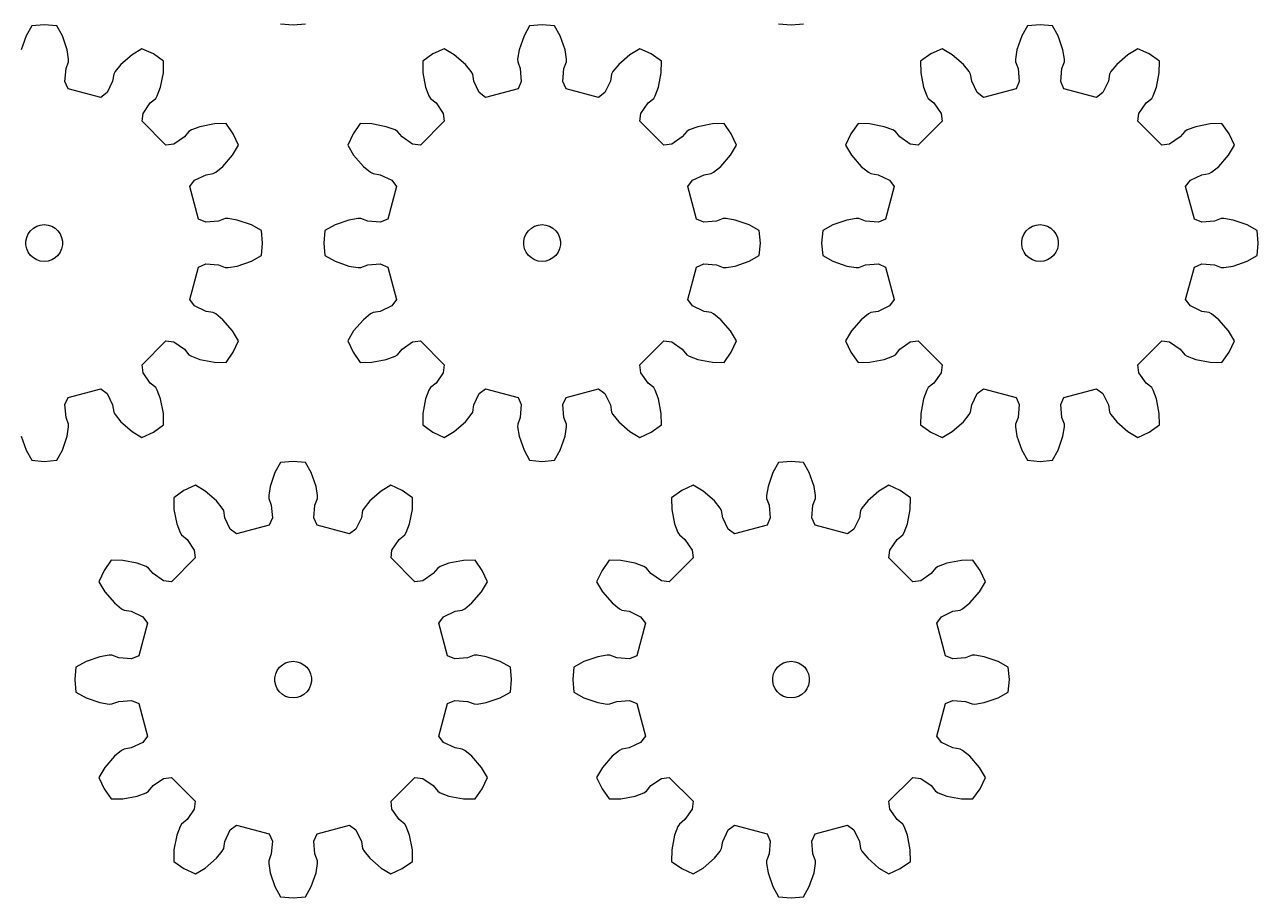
# Model space of a CAD drawing. Extents: x 0 to 198, y 0 to 214.
# Drawn here: x 97.5 to 198.3, y 107 to 178.3 of the extents above; entities that cross this region are included whole.
import ezdxf

# ---------------------------------------------------------------- set-up
doc = ezdxf.new("R2010")
doc.units = 0

msp = doc.modelspace()

# ---------------------------------------------------------------- linework, layer by layer
for p, q in [((118.43, 178.34), (119.45, 178.25)), ((119.45, 178.25), (120.47, 178.34)), ((159.08, 178.34), (160.1, 178.25)), ((160.1, 178.25), (161.12, 178.34)), ((97.65, 177.34), (97.25, 176.2)), ((98.11, 178.16), (97.65, 177.34)), ((99.13, 178.25), (98.11, 178.16)), ((100.15, 178.16), (99.13, 178.25)), ((100.61, 177.34), (100.15, 178.16)), ((101, 176.2), (100.61, 177.34)), ((138.3, 177.34), (137.9, 176.2)), ((138.76, 178.16), (138.3, 177.34)), ((139.78, 178.25), (138.76, 178.16)), ((140.8, 178.16), (139.78, 178.25)), ((141.26, 177.34), (140.8, 178.16)), ((141.65, 176.2), (141.26, 177.34)), ((178.95, 177.34), (178.55, 176.2)), ((179.41, 178.16), (178.95, 177.34)), ((180.43, 178.25), (179.41, 178.16)), ((181.45, 178.16), (180.43, 178.25)), ((181.91, 177.34), (181.45, 178.16)), ((182.3, 176.2), (181.91, 177.34)), ((107.11, 176.3), (106.3, 175.81)), ((108.04, 175.87), (107.11, 176.3)), ((131.79, 176.3), (130.86, 175.87)), ((132.6, 175.81), (131.79, 176.3)), ((147.76, 176.3), (146.95, 175.81)), ((148.69, 175.87), (147.76, 176.3)), ((172.44, 176.3), (171.52, 175.87)), ((173.25, 175.81), (172.44, 176.3)), ((188.41, 176.3), (187.6, 175.81)), ((189.34, 175.87), (188.41, 176.3)), ((101.12, 175.45), (101, 176.2)), ((101.12, 175.22), (101.12, 175.45)), ((106.3, 175.81), (105.39, 175.02)), ((108.88, 175.28), (108.04, 175.87)), ((108.86, 174.33), (108.88, 175.28)), ((130.86, 175.87), (130.03, 175.28)), ((130.03, 175.28), (130.04, 174.33)), ((133.52, 175.02), (132.6, 175.81)), ((137.9, 176.2), (137.78, 175.45)), ((137.78, 175.45), (137.79, 175.22)), ((141.77, 175.45), (141.65, 176.2)), ((141.77, 175.22), (141.77, 175.45)), ((146.95, 175.81), (146.04, 175.02)), ((149.53, 175.28), (148.69, 175.87)), ((149.51, 174.33), (149.53, 175.28)), ((171.52, 175.87), (170.68, 175.28)), ((170.68, 175.28), (170.69, 174.33)), ((174.17, 175.02), (173.25, 175.81)), ((178.55, 176.2), (178.43, 175.45)), ((178.43, 175.45), (178.44, 175.22)), ((182.42, 175.45), (182.3, 176.2)), ((182.42, 175.22), (182.42, 175.45)), ((187.6, 175.81), (186.69, 175.02)), ((190.18, 175.28), (189.34, 175.87)), ((190.16, 174.33), (190.18, 175.28)), ((100.82, 173.63), (100.91, 174.67)), ((100.91, 174.67), (101.12, 175.22)), ((104.91, 174.43), (104.8, 174.23)), ((105.39, 175.02), (104.91, 174.43)), ((108.63, 173.15), (108.86, 174.33)), ((130.04, 174.33), (130.27, 173.15)), ((133.99, 174.43), (133.52, 175.02)), ((134.11, 174.23), (133.99, 174.43)), ((137.79, 175.22), (138, 174.67)), ((138, 174.67), (138.08, 173.63)), ((141.47, 173.63), (141.56, 174.67)), ((141.56, 174.67), (141.77, 175.22)), ((145.56, 174.43), (145.45, 174.23)), ((146.04, 175.02), (145.56, 174.43)), ((149.28, 173.15), (149.51, 174.33)), ((170.69, 174.33), (170.92, 173.15)), ((174.65, 174.43), (174.17, 175.02)), ((174.76, 174.23), (174.65, 174.43)), ((178.44, 175.22), (178.65, 174.67)), ((178.65, 174.67), (178.73, 173.63)), ((182.12, 173.63), (182.21, 174.67)), ((182.21, 174.67), (182.42, 175.22)), ((186.21, 174.43), (186.1, 174.23)), ((186.69, 175.02), (186.21, 174.43)), ((189.93, 173.15), (190.16, 174.33)), ((101.08, 173.03), (100.82, 173.63)), ((104.7, 173.65), (104.26, 172.71)), ((104.8, 174.23), (104.7, 173.65)), ((134.2, 173.65), (134.11, 174.23)), ((134.65, 172.71), (134.2, 173.65)), ((138.08, 173.63), (137.82, 173.03)), ((141.73, 173.03), (141.47, 173.63)), ((145.36, 173.65), (144.91, 172.71)), ((145.45, 174.23), (145.36, 173.65)), ((174.85, 173.65), (174.76, 174.23)), ((175.3, 172.71), (174.85, 173.65)), ((178.73, 173.63), (178.47, 173.03)), ((182.38, 173.03), (182.12, 173.63)), ((186.01, 173.65), (185.56, 172.71)), ((186.1, 174.23), (186.01, 173.65)), ((103.74, 172.32), (101.08, 173.03)), ((104.26, 172.71), (103.74, 172.32)), ((107.79, 171.87), (108.24, 172.24)), ((108.24, 172.24), (108.36, 172.44)), ((108.36, 172.44), (108.63, 173.15)), ((130.27, 173.15), (130.54, 172.44)), ((130.54, 172.44), (130.66, 172.24)), ((130.66, 172.24), (131.12, 171.87)), ((135.17, 172.32), (134.65, 172.71)), ((137.82, 173.03), (135.17, 172.32)), ((144.39, 172.32), (141.73, 173.03)), ((144.91, 172.71), (144.39, 172.32)), ((148.44, 171.87), (148.89, 172.24)), ((148.89, 172.24), (149.01, 172.44)), ((149.01, 172.44), (149.28, 173.15)), ((170.92, 173.15), (171.19, 172.44)), ((171.19, 172.44), (171.31, 172.24)), ((171.31, 172.24), (171.77, 171.87)), ((175.82, 172.32), (175.3, 172.71)), ((178.47, 173.03), (175.82, 172.32)), ((185.04, 172.32), (182.38, 173.03)), ((185.56, 172.71), (185.04, 172.32)), ((189.09, 171.87), (189.55, 172.24)), ((189.55, 172.24), (189.66, 172.44)), ((189.66, 172.44), (189.93, 173.15)), ((107.2, 171.01), (107.79, 171.87)), ((131.12, 171.87), (131.71, 171.01)), ((147.85, 171.01), (148.44, 171.87)), ((171.77, 171.87), (172.36, 171.01)), ((188.5, 171.01), (189.09, 171.87)), ((107.12, 170.37), (107.2, 171.01)), ((109.07, 168.42), (107.12, 170.37)), ((131.78, 170.37), (129.84, 168.42)), ((131.71, 171.01), (131.78, 170.37)), ((147.77, 170.37), (147.85, 171.01)), ((149.72, 168.42), (147.77, 170.37)), ((172.43, 170.37), (170.49, 168.42)), ((172.36, 171.01), (172.43, 170.37)), ((188.42, 170.37), (188.5, 171.01)), ((190.37, 168.42), (188.42, 170.37)), ((110.94, 169.55), (110.57, 169.09)), ((111.14, 169.66), (110.94, 169.55)), ((111.84, 169.93), (111.14, 169.66)), ((113.03, 170.16), (111.84, 169.93)), ((113.98, 170.18), (113.03, 170.16)), ((114.56, 169.34), (113.98, 170.18)), ((115, 168.41), (114.56, 169.34)), ((124.34, 169.34), (123.91, 168.41)), ((124.93, 170.18), (124.34, 169.34)), ((125.87, 170.16), (124.93, 170.18)), ((127.06, 169.93), (125.87, 170.16)), ((127.77, 169.66), (127.06, 169.93)), ((127.97, 169.55), (127.77, 169.66)), ((128.34, 169.09), (127.97, 169.55)), ((151.59, 169.55), (151.22, 169.09)), ((151.79, 169.66), (151.59, 169.55)), ((152.5, 169.93), (151.79, 169.66)), ((153.68, 170.16), (152.5, 169.93)), ((154.63, 170.18), (153.68, 170.16)), ((155.21, 169.34), (154.63, 170.18)), ((155.65, 168.41), (155.21, 169.34)), ((164.99, 169.34), (164.56, 168.41)), ((165.58, 170.18), (164.99, 169.34)), ((166.52, 170.16), (165.58, 170.18)), ((167.71, 169.93), (166.52, 170.16)), ((168.42, 169.66), (167.71, 169.93)), ((168.62, 169.55), (168.42, 169.66)), ((168.99, 169.09), (168.62, 169.55)), ((192.24, 169.55), (191.87, 169.09)), ((192.44, 169.66), (192.24, 169.55)), ((193.15, 169.93), (192.44, 169.66)), ((194.33, 170.16), (193.15, 169.93)), ((195.28, 170.18), (194.33, 170.16)), ((195.87, 169.34), (195.28, 170.18)), ((196.3, 168.41), (195.87, 169.34)), ((109.71, 168.5), (109.07, 168.42)), ((110.57, 169.09), (109.71, 168.5)), ((114.51, 167.6), (115, 168.41)), ((123.91, 168.41), (124.39, 167.6)), ((129.19, 168.5), (128.34, 169.09)), ((129.84, 168.42), (129.19, 168.5)), ((150.36, 168.5), (149.72, 168.42)), ((151.22, 169.09), (150.36, 168.5)), ((155.16, 167.6), (155.65, 168.41)), ((164.56, 168.41), (165.04, 167.6)), ((169.84, 168.5), (168.99, 169.09)), ((170.49, 168.42), (169.84, 168.5)), ((191.01, 168.5), (190.37, 168.42)), ((191.87, 169.09), (191.01, 168.5)), ((195.81, 167.6), (196.3, 168.41)), ((113.72, 166.69), (114.51, 167.6)), ((124.39, 167.6), (125.19, 166.69)), ((154.37, 166.69), (155.16, 167.6)), ((165.04, 167.6), (165.84, 166.69)), ((195.02, 166.69), (195.81, 167.6)), ((112.93, 166.1), (113.13, 166.21)), ((113.13, 166.21), (113.72, 166.69)), ((125.19, 166.69), (125.77, 166.21)), ((125.77, 166.21), (125.98, 166.1)), ((153.58, 166.1), (153.78, 166.21)), ((153.78, 166.21), (154.37, 166.69)), ((165.84, 166.69), (166.42, 166.21)), ((166.42, 166.21), (166.63, 166.1)), ((194.23, 166.1), (194.43, 166.21)), ((194.43, 166.21), (195.02, 166.69)), ((111.02, 165.04), (111.41, 165.56)), ((111.41, 165.56), (112.35, 166.01)), ((112.35, 166.01), (112.93, 166.1)), ((125.98, 166.1), (126.56, 166.01)), ((126.56, 166.01), (127.5, 165.56)), ((127.5, 165.56), (127.88, 165.04)), ((151.67, 165.04), (152.06, 165.56)), ((152.06, 165.56), (153, 166.01)), ((153, 166.01), (153.58, 166.1)), ((166.63, 166.1), (167.21, 166.01)), ((167.21, 166.01), (168.15, 165.56)), ((168.15, 165.56), (168.53, 165.04)), ((192.32, 165.04), (192.71, 165.56)), ((192.71, 165.56), (193.65, 166.01)), ((193.65, 166.01), (194.23, 166.1)), ((111.73, 162.38), (111.02, 165.04)), ((127.88, 165.04), (127.17, 162.38)), ((152.38, 162.38), (151.67, 165.04)), ((168.53, 165.04), (167.82, 162.38)), ((193.03, 162.38), (192.32, 165.04)), ((112.33, 162.12), (111.73, 162.38)), ((113.36, 162.21), (112.33, 162.12)), ((113.91, 162.42), (113.36, 162.21)), ((114.15, 162.42), (113.91, 162.42)), ((114.89, 162.3), (114.15, 162.42)), ((116.04, 161.91), (114.89, 162.3)), ((124.01, 162.3), (122.87, 161.91)), ((124.76, 162.42), (124.01, 162.3)), ((124.99, 162.42), (124.76, 162.42)), ((125.54, 162.21), (124.99, 162.42)), ((126.57, 162.12), (125.54, 162.21)), ((127.17, 162.38), (126.57, 162.12)), ((152.98, 162.12), (152.38, 162.38)), ((154.01, 162.21), (152.98, 162.12)), ((154.57, 162.42), (154.01, 162.21)), ((154.8, 162.42), (154.57, 162.42)), ((155.54, 162.3), (154.8, 162.42)), ((156.69, 161.91), (155.54, 162.3)), ((164.66, 162.3), (163.52, 161.91)), ((165.41, 162.42), (164.66, 162.3)), ((165.64, 162.42), (165.41, 162.42)), ((166.19, 162.21), (165.64, 162.42)), ((167.23, 162.12), (166.19, 162.21)), ((167.82, 162.38), (167.23, 162.12)), ((193.63, 162.12), (193.03, 162.38)), ((194.67, 162.21), (193.63, 162.12)), ((195.22, 162.42), (194.67, 162.21)), ((195.45, 162.42), (195.22, 162.42)), ((196.2, 162.3), (195.45, 162.42)), ((197.34, 161.91), (196.2, 162.3)), ((97.7, 160.89), (97.83, 161.18)), ((97.83, 161.18), (98.01, 161.43)), ((98.01, 161.43), (98.25, 161.64)), ((98.25, 161.64), (98.52, 161.8)), ((98.52, 161.8), (98.81, 161.9)), ((98.81, 161.9), (99.13, 161.93)), ((99.13, 161.93), (99.44, 161.9)), ((99.44, 161.9), (99.74, 161.8)), ((99.74, 161.8), (100.01, 161.64)), ((100.01, 161.64), (100.24, 161.43)), ((100.24, 161.43), (100.43, 161.18)), ((100.43, 161.18), (100.55, 160.89)), ((116.86, 161.45), (116.04, 161.91)), ((116.95, 160.43), (116.86, 161.45)), ((122.04, 161.45), (121.95, 160.43)), ((122.87, 161.91), (122.04, 161.45)), ((138.35, 160.89), (138.48, 161.18)), ((138.48, 161.18), (138.66, 161.43)), ((138.66, 161.43), (138.9, 161.64)), ((138.9, 161.64), (139.17, 161.8)), ((139.17, 161.8), (139.47, 161.9)), ((139.47, 161.9), (139.78, 161.93)), ((139.78, 161.93), (140.09, 161.9)), ((140.09, 161.9), (140.39, 161.8)), ((140.39, 161.8), (140.66, 161.64)), ((140.66, 161.64), (140.89, 161.43)), ((140.89, 161.43), (141.08, 161.18)), ((141.08, 161.18), (141.2, 160.89)), ((157.51, 161.45), (156.69, 161.91)), ((157.6, 160.43), (157.51, 161.45)), ((162.69, 161.45), (162.6, 160.43)), ((163.52, 161.91), (162.69, 161.45)), ((179, 160.89), (179.13, 161.18)), ((179.13, 161.18), (179.31, 161.43)), ((179.31, 161.43), (179.55, 161.64)), ((179.55, 161.64), (179.82, 161.8)), ((179.82, 161.8), (180.12, 161.9)), ((180.12, 161.9), (180.43, 161.93)), ((180.43, 161.93), (180.74, 161.9)), ((180.74, 161.9), (181.04, 161.8)), ((181.04, 161.8), (181.31, 161.64)), ((181.31, 161.64), (181.54, 161.43)), ((181.54, 161.43), (181.73, 161.18)), ((181.73, 161.18), (181.85, 160.89)), ((198.16, 161.45), (197.34, 161.91)), ((198.25, 160.43), (198.16, 161.45)), ((97.63, 160.58), (97.7, 160.89)), ((97.63, 160.27), (97.63, 160.58)), ((97.7, 159.96), (97.63, 160.27)), ((100.55, 160.89), (100.62, 160.58)), ((100.62, 160.27), (100.55, 159.96)), ((100.62, 160.58), (100.62, 160.27)), ((116.86, 159.41), (116.95, 160.43)), ((121.95, 160.43), (122.04, 159.41)), ((138.29, 160.58), (138.35, 160.89)), ((138.29, 160.27), (138.29, 160.58)), ((138.35, 159.96), (138.29, 160.27)), ((141.2, 160.89), (141.27, 160.58)), ((141.27, 160.27), (141.2, 159.96)), ((141.27, 160.58), (141.27, 160.27)), ((157.51, 159.41), (157.6, 160.43)), ((162.6, 160.43), (162.69, 159.41)), ((178.94, 160.58), (179, 160.89)), ((178.94, 160.27), (178.94, 160.58)), ((179, 159.96), (178.94, 160.27)), ((181.85, 160.89), (181.92, 160.58)), ((181.92, 160.27), (181.85, 159.96)), ((181.92, 160.58), (181.92, 160.27)), ((198.16, 159.41), (198.25, 160.43)), ((97.83, 159.68), (97.7, 159.96)), ((98.01, 159.42), (97.83, 159.68)), ((98.25, 159.21), (98.01, 159.42)), ((98.52, 159.06), (98.25, 159.21)), ((100.01, 159.21), (99.74, 159.06)), ((100.24, 159.42), (100.01, 159.21)), ((100.43, 159.68), (100.24, 159.42)), ((100.55, 159.96), (100.43, 159.68)), ((116.04, 158.95), (116.86, 159.41)), ((122.04, 159.41), (122.87, 158.95)), ((138.48, 159.68), (138.35, 159.96)), ((138.66, 159.42), (138.48, 159.68)), ((138.9, 159.21), (138.66, 159.42)), ((139.17, 159.06), (138.9, 159.21)), ((140.66, 159.21), (140.39, 159.06)), ((140.89, 159.42), (140.66, 159.21)), ((141.08, 159.68), (140.89, 159.42)), ((141.2, 159.96), (141.08, 159.68)), ((156.69, 158.95), (157.51, 159.41)), ((162.69, 159.41), (163.52, 158.95)), ((179.13, 159.68), (179, 159.96)), ((179.31, 159.42), (179.13, 159.68)), ((179.55, 159.21), (179.31, 159.42)), ((179.82, 159.06), (179.55, 159.21)), ((181.31, 159.21), (181.04, 159.06)), ((181.54, 159.42), (181.31, 159.21)), ((181.73, 159.68), (181.54, 159.42)), ((181.85, 159.96), (181.73, 159.68)), ((197.34, 158.95), (198.16, 159.41)), ((98.81, 158.96), (98.52, 159.06)), ((99.13, 158.93), (98.81, 158.96)), ((99.44, 158.96), (99.13, 158.93)), ((99.74, 159.06), (99.44, 158.96)), ((111.02, 155.82), (111.73, 158.47)), ((111.73, 158.47), (112.33, 158.73)), ((112.33, 158.73), (113.36, 158.65)), ((113.36, 158.65), (113.91, 158.44)), ((113.91, 158.44), (114.15, 158.43)), ((114.15, 158.43), (114.89, 158.55)), ((114.89, 158.55), (116.04, 158.95)), ((122.87, 158.95), (124.01, 158.55)), ((124.01, 158.55), (124.76, 158.43)), ((124.76, 158.43), (124.99, 158.44)), ((124.99, 158.44), (125.54, 158.65)), ((125.54, 158.65), (126.57, 158.73)), ((126.57, 158.73), (127.17, 158.47)), ((127.17, 158.47), (127.88, 155.82)), ((139.47, 158.96), (139.17, 159.06)), ((139.78, 158.93), (139.47, 158.96)), ((140.09, 158.96), (139.78, 158.93)), ((140.39, 159.06), (140.09, 158.96)), ((151.67, 155.82), (152.38, 158.47)), ((152.38, 158.47), (152.98, 158.73)), ((152.98, 158.73), (154.01, 158.65)), ((154.01, 158.65), (154.57, 158.44)), ((154.57, 158.44), (154.8, 158.43)), ((154.8, 158.43), (155.54, 158.55)), ((155.54, 158.55), (156.69, 158.95)), ((163.52, 158.95), (164.66, 158.55)), ((164.66, 158.55), (165.41, 158.43)), ((165.41, 158.43), (165.64, 158.44)), ((165.64, 158.44), (166.19, 158.65)), ((166.19, 158.65), (167.23, 158.73)), ((167.23, 158.73), (167.82, 158.47)), ((167.82, 158.47), (168.53, 155.82)), ((180.12, 158.96), (179.82, 159.06)), ((180.43, 158.93), (180.12, 158.96)), ((180.74, 158.96), (180.43, 158.93)), ((181.04, 159.06), (180.74, 158.96)), ((192.32, 155.82), (193.03, 158.47)), ((193.03, 158.47), (193.63, 158.73)), ((193.63, 158.73), (194.67, 158.65)), ((194.67, 158.65), (195.22, 158.44)), ((195.22, 158.44), (195.45, 158.43)), ((195.45, 158.43), (196.2, 158.55)), ((196.2, 158.55), (197.34, 158.95)), ((111.41, 155.3), (111.02, 155.82)), ((112.35, 154.85), (111.41, 155.3)), ((127.5, 155.3), (126.56, 154.85)), ((127.88, 155.82), (127.5, 155.3)), ((152.06, 155.3), (151.67, 155.82)), ((153, 154.85), (152.06, 155.3)), ((168.15, 155.3), (167.21, 154.85)), ((168.53, 155.82), (168.15, 155.3)), ((192.71, 155.3), (192.32, 155.82)), ((193.65, 154.85), (192.71, 155.3)), ((112.93, 154.76), (112.35, 154.85)), ((113.13, 154.65), (112.93, 154.76)), ((113.72, 154.17), (113.13, 154.65)), ((114.51, 153.25), (113.72, 154.17)), ((125.19, 154.17), (124.39, 153.25)), ((125.77, 154.65), (125.19, 154.17)), ((125.98, 154.76), (125.77, 154.65)), ((126.56, 154.85), (125.98, 154.76)), ((153.58, 154.76), (153, 154.85)), ((153.78, 154.65), (153.58, 154.76)), ((154.37, 154.17), (153.78, 154.65)), ((155.16, 153.25), (154.37, 154.17)), ((165.84, 154.17), (165.04, 153.25)), ((166.42, 154.65), (165.84, 154.17)), ((166.63, 154.76), (166.42, 154.65)), ((167.21, 154.85), (166.63, 154.76)), ((194.23, 154.76), (193.65, 154.85)), ((194.43, 154.65), (194.23, 154.76)), ((195.02, 154.17), (194.43, 154.65)), ((195.81, 153.25), (195.02, 154.17)), ((115, 152.44), (114.51, 153.25)), ((124.39, 153.25), (123.91, 152.44)), ((155.65, 152.44), (155.16, 153.25)), ((165.04, 153.25), (164.56, 152.44)), ((196.3, 152.44), (195.81, 153.25)), ((107.12, 150.49), (109.07, 152.43)), ((109.07, 152.43), (109.71, 152.36)), ((109.71, 152.36), (110.57, 151.77)), ((114.56, 151.52), (115, 152.44)), ((123.91, 152.44), (124.34, 151.52)), ((128.34, 151.77), (129.19, 152.36)), ((129.19, 152.36), (129.84, 152.43)), ((129.84, 152.43), (131.78, 150.49)), ((147.77, 150.49), (149.72, 152.43)), ((149.72, 152.43), (150.36, 152.36)), ((150.36, 152.36), (151.22, 151.77)), ((155.21, 151.52), (155.65, 152.44)), ((164.56, 152.44), (164.99, 151.52)), ((168.99, 151.77), (169.84, 152.36)), ((169.84, 152.36), (170.49, 152.43)), ((170.49, 152.43), (172.43, 150.49)), ((188.42, 150.49), (190.37, 152.43)), ((190.37, 152.43), (191.01, 152.36)), ((191.01, 152.36), (191.87, 151.77)), ((195.87, 151.52), (196.3, 152.44)), ((110.57, 151.77), (110.94, 151.31)), ((110.94, 151.31), (111.14, 151.19)), ((111.14, 151.19), (111.84, 150.92)), ((113.98, 150.68), (114.56, 151.52)), ((124.34, 151.52), (124.93, 150.68)), ((127.06, 150.92), (127.77, 151.19)), ((127.77, 151.19), (127.97, 151.31)), ((127.97, 151.31), (128.34, 151.77)), ((151.22, 151.77), (151.59, 151.31)), ((151.59, 151.31), (151.79, 151.19)), ((151.79, 151.19), (152.5, 150.92)), ((154.63, 150.68), (155.21, 151.52)), ((164.99, 151.52), (165.58, 150.68)), ((167.71, 150.92), (168.42, 151.19)), ((168.42, 151.19), (168.62, 151.31)), ((168.62, 151.31), (168.99, 151.77)), ((191.87, 151.77), (192.24, 151.31)), ((192.24, 151.31), (192.44, 151.19)), ((192.44, 151.19), (193.15, 150.92)), ((195.28, 150.68), (195.87, 151.52)), ((107.2, 149.84), (107.12, 150.49)), ((111.84, 150.92), (113.03, 150.69)), ((113.03, 150.69), (113.98, 150.68)), ((124.93, 150.68), (125.87, 150.69)), ((125.87, 150.69), (127.06, 150.92)), ((131.78, 150.49), (131.71, 149.84)), ((147.85, 149.84), (147.77, 150.49)), ((152.5, 150.92), (153.68, 150.69)), ((153.68, 150.69), (154.63, 150.68)), ((165.58, 150.68), (166.52, 150.69)), ((166.52, 150.69), (167.71, 150.92)), ((172.43, 150.49), (172.36, 149.84)), ((188.5, 149.84), (188.42, 150.49)), ((193.15, 150.92), (194.33, 150.69)), ((194.33, 150.69), (195.28, 150.68)), ((107.79, 148.99), (107.2, 149.84)), ((131.71, 149.84), (131.12, 148.99)), ((148.44, 148.99), (147.85, 149.84)), ((172.36, 149.84), (171.77, 148.99)), ((189.09, 148.99), (188.5, 149.84)), ((101.08, 147.82), (103.74, 148.53)), ((103.74, 148.53), (104.26, 148.15)), ((104.26, 148.15), (104.7, 147.21)), ((108.24, 148.62), (107.79, 148.99)), ((108.36, 148.42), (108.24, 148.62)), ((108.63, 147.71), (108.36, 148.42)), ((130.54, 148.42), (130.27, 147.71)), ((130.66, 148.62), (130.54, 148.42)), ((131.12, 148.99), (130.66, 148.62)), ((134.2, 147.21), (134.65, 148.15)), ((134.65, 148.15), (135.17, 148.53)), ((135.17, 148.53), (137.82, 147.82)), ((141.73, 147.82), (144.39, 148.53)), ((144.39, 148.53), (144.91, 148.15)), ((144.91, 148.15), (145.36, 147.21)), ((148.89, 148.62), (148.44, 148.99)), ((149.01, 148.42), (148.89, 148.62)), ((149.28, 147.71), (149.01, 148.42)), ((171.19, 148.42), (170.92, 147.71)), ((171.31, 148.62), (171.19, 148.42)), ((171.77, 148.99), (171.31, 148.62)), ((174.85, 147.21), (175.3, 148.15)), ((175.3, 148.15), (175.82, 148.53)), ((175.82, 148.53), (178.47, 147.82)), ((182.38, 147.82), (185.04, 148.53)), ((185.04, 148.53), (185.56, 148.15)), ((185.56, 148.15), (186.01, 147.21)), ((189.55, 148.62), (189.09, 148.99)), ((189.66, 148.42), (189.55, 148.62)), ((189.93, 147.71), (189.66, 148.42)), ((100.82, 147.23), (101.08, 147.82)), ((100.91, 146.19), (100.82, 147.23)), ((104.7, 147.21), (104.8, 146.63)), ((108.86, 146.52), (108.63, 147.71)), ((130.27, 147.71), (130.04, 146.52)), ((134.11, 146.63), (134.2, 147.21)), ((137.82, 147.82), (138.08, 147.23)), ((138.08, 147.23), (138, 146.19)), ((141.47, 147.23), (141.73, 147.82)), ((141.56, 146.19), (141.47, 147.23)), ((145.36, 147.21), (145.45, 146.63)), ((149.51, 146.52), (149.28, 147.71)), ((170.92, 147.71), (170.69, 146.52)), ((174.76, 146.63), (174.85, 147.21)), ((178.47, 147.82), (178.73, 147.23)), ((178.73, 147.23), (178.65, 146.19)), ((182.12, 147.23), (182.38, 147.82)), ((182.21, 146.19), (182.12, 147.23)), ((186.01, 147.21), (186.1, 146.63)), ((190.16, 146.52), (189.93, 147.71)), ((101.12, 145.64), (100.91, 146.19)), ((104.8, 146.63), (104.91, 146.42)), ((104.91, 146.42), (105.39, 145.84)), ((108.88, 145.58), (108.86, 146.52)), ((130.04, 146.52), (130.03, 145.58)), ((133.52, 145.84), (133.99, 146.42)), ((133.99, 146.42), (134.11, 146.63)), ((138, 146.19), (137.79, 145.64)), ((141.77, 145.64), (141.56, 146.19)), ((145.45, 146.63), (145.56, 146.42)), ((145.56, 146.42), (146.04, 145.84)), ((149.53, 145.58), (149.51, 146.52)), ((170.69, 146.52), (170.68, 145.58)), ((174.17, 145.84), (174.65, 146.42)), ((174.65, 146.42), (174.76, 146.63)), ((178.65, 146.19), (178.44, 145.64)), ((182.42, 145.64), (182.21, 146.19)), ((186.1, 146.63), (186.21, 146.42)), ((186.21, 146.42), (186.69, 145.84)), ((190.18, 145.58), (190.16, 146.52)), ((101, 144.66), (101.12, 145.41)), ((101.12, 145.41), (101.12, 145.64)), ((105.39, 145.84), (106.3, 145.04)), ((106.3, 145.04), (107.11, 144.56)), ((108.04, 144.99), (108.88, 145.58)), ((130.03, 145.58), (130.86, 144.99)), ((131.79, 144.56), (132.6, 145.04)), ((132.6, 145.04), (133.52, 145.84)), ((137.79, 145.64), (137.78, 145.41)), ((137.78, 145.41), (137.9, 144.66)), ((141.65, 144.66), (141.77, 145.41)), ((141.77, 145.41), (141.77, 145.64)), ((146.04, 145.84), (146.95, 145.04)), ((146.95, 145.04), (147.76, 144.56)), ((148.69, 144.99), (149.53, 145.58)), ((170.68, 145.58), (171.52, 144.99)), ((172.44, 144.56), (173.25, 145.04)), ((173.25, 145.04), (174.17, 145.84)), ((178.44, 145.64), (178.43, 145.41)), ((178.43, 145.41), (178.55, 144.66)), ((182.3, 144.66), (182.42, 145.41)), ((182.42, 145.41), (182.42, 145.64)), ((186.69, 145.84), (187.6, 145.04)), ((187.6, 145.04), (188.41, 144.56)), ((189.34, 144.99), (190.18, 145.58)), ((97.25, 144.66), (97.65, 143.52)), ((100.61, 143.52), (101, 144.66)), ((107.11, 144.56), (108.04, 144.99)), ((130.86, 144.99), (131.79, 144.56)), ((137.9, 144.66), (138.3, 143.52)), ((141.26, 143.52), (141.65, 144.66)), ((147.76, 144.56), (148.69, 144.99)), ((171.52, 144.99), (172.44, 144.56)), ((178.55, 144.66), (178.95, 143.52)), ((181.91, 143.52), (182.3, 144.66)), ((188.41, 144.56), (189.34, 144.99)), ((97.65, 143.52), (98.11, 142.69)), ((100.15, 142.69), (100.61, 143.52)), ((138.3, 143.52), (138.76, 142.69)), ((140.8, 142.69), (141.26, 143.52)), ((178.95, 143.52), (179.41, 142.69)), ((181.45, 142.69), (181.91, 143.52)), ((98.11, 142.69), (99.13, 142.6)), ((99.13, 142.6), (100.15, 142.69)), ((118.43, 142.51), (117.97, 141.69)), ((119.45, 142.6), (118.43, 142.51)), ((120.47, 142.51), (119.45, 142.6)), ((120.93, 141.69), (120.47, 142.51)), ((138.76, 142.69), (139.78, 142.6)), ((139.78, 142.6), (140.8, 142.69)), ((159.08, 142.51), (158.62, 141.69)), ((160.1, 142.6), (159.08, 142.51)), ((161.12, 142.51), (160.1, 142.6)), ((161.58, 141.69), (161.12, 142.51)), ((179.41, 142.69), (180.43, 142.6)), ((180.43, 142.6), (181.45, 142.69)), ((117.97, 141.69), (117.58, 140.54)), ((121.33, 140.54), (120.93, 141.69)), ((158.62, 141.69), (158.23, 140.54)), ((161.98, 140.54), (161.58, 141.69)), ((110.54, 140.21), (109.7, 139.63)), ((111.47, 140.65), (110.54, 140.21)), ((112.28, 140.16), (111.47, 140.65)), ((113.19, 139.37), (112.28, 140.16)), ((117.58, 140.54), (117.46, 139.8)), ((121.45, 139.8), (121.33, 140.54)), ((126.63, 140.16), (125.71, 139.37)), ((127.44, 140.65), (126.63, 140.16)), ((128.36, 140.21), (127.44, 140.65)), ((129.2, 139.63), (128.36, 140.21)), ((151.19, 140.21), (150.35, 139.63)), ((152.12, 140.65), (151.19, 140.21)), ((152.93, 140.16), (152.12, 140.65)), ((153.84, 139.37), (152.93, 140.16)), ((158.23, 140.54), (158.11, 139.8)), ((162.1, 139.8), (161.98, 140.54)), ((167.28, 140.16), (166.36, 139.37)), ((168.09, 140.65), (167.28, 140.16)), ((169.02, 140.21), (168.09, 140.65)), ((169.85, 139.63), (169.02, 140.21)), ((109.7, 139.63), (109.72, 138.68)), ((113.67, 138.78), (113.19, 139.37)), ((117.46, 139.8), (117.46, 139.57)), ((117.46, 139.57), (117.67, 139.01)), ((117.67, 139.01), (117.76, 137.98)), ((121.15, 137.98), (121.23, 139.01)), ((121.23, 139.01), (121.44, 139.57)), ((121.44, 139.57), (121.45, 139.8)), ((125.71, 139.37), (125.24, 138.78)), ((129.19, 138.68), (129.2, 139.63)), ((150.35, 139.63), (150.37, 138.68)), ((154.32, 138.78), (153.84, 139.37)), ((158.11, 139.8), (158.11, 139.57)), ((158.11, 139.57), (158.32, 139.01)), ((158.32, 139.01), (158.41, 137.98)), ((161.8, 137.98), (161.88, 139.01)), ((161.88, 139.01), (162.09, 139.57)), ((162.09, 139.57), (162.1, 139.8)), ((166.36, 139.37), (165.89, 138.78)), ((169.84, 138.68), (169.85, 139.63)), ((109.72, 138.68), (109.95, 137.5)), ((113.78, 138.58), (113.67, 138.78)), ((113.87, 138), (113.78, 138.58)), ((114.32, 137.06), (113.87, 138)), ((125.03, 138), (124.58, 137.06)), ((125.12, 138.58), (125.03, 138)), ((125.24, 138.78), (125.12, 138.58)), ((128.96, 137.5), (129.19, 138.68)), ((150.37, 138.68), (150.6, 137.5)), ((154.43, 138.58), (154.32, 138.78)), ((154.52, 138), (154.43, 138.58)), ((154.97, 137.06), (154.52, 138)), ((165.68, 138), (165.24, 137.06)), ((165.77, 138.58), (165.68, 138)), ((165.89, 138.78), (165.77, 138.58)), ((169.61, 137.5), (169.84, 138.68)), ((109.95, 137.5), (110.22, 136.79)), ((114.84, 136.67), (114.32, 137.06)), ((117.5, 137.38), (114.84, 136.67)), ((117.76, 137.98), (117.5, 137.38)), ((121.41, 137.38), (121.15, 137.98)), ((124.06, 136.67), (121.41, 137.38)), ((124.58, 137.06), (124.06, 136.67)), ((128.69, 136.79), (128.96, 137.5)), ((150.6, 137.5), (150.87, 136.79)), ((155.49, 136.67), (154.97, 137.06)), ((158.15, 137.38), (155.49, 136.67)), ((158.41, 137.98), (158.15, 137.38)), ((162.06, 137.38), (161.8, 137.98)), ((164.71, 136.67), (162.06, 137.38)), ((165.24, 137.06), (164.71, 136.67)), ((169.34, 136.79), (169.61, 137.5)), ((110.22, 136.79), (110.34, 136.59)), ((110.34, 136.59), (110.79, 136.22)), ((110.79, 136.22), (111.38, 135.36)), ((127.52, 135.36), (128.11, 136.22)), ((128.11, 136.22), (128.57, 136.59)), ((128.57, 136.59), (128.69, 136.79)), ((150.87, 136.79), (150.99, 136.59)), ((150.99, 136.59), (151.44, 136.22)), ((151.44, 136.22), (152.03, 135.36)), ((168.17, 135.36), (168.76, 136.22)), ((168.76, 136.22), (169.22, 136.59)), ((169.22, 136.59), (169.34, 136.79)), ((111.38, 135.36), (111.46, 134.72)), ((127.45, 134.72), (127.52, 135.36)), ((152.03, 135.36), (152.11, 134.72)), ((168.1, 134.72), (168.17, 135.36)), ((104.6, 134.53), (104.01, 133.69)), ((105.55, 134.51), (104.6, 134.53)), ((106.73, 134.28), (105.55, 134.51)), ((107.44, 134.01), (106.73, 134.28)), ((107.64, 133.89), (107.44, 134.01)), ((111.46, 134.72), (109.51, 132.77)), ((129.39, 132.77), (127.45, 134.72)), ((131.46, 134.01), (131.26, 133.89)), ((132.17, 134.28), (131.46, 134.01)), ((133.36, 134.51), (132.17, 134.28)), ((134.3, 134.53), (133.36, 134.51)), ((134.89, 133.69), (134.3, 134.53)), ((145.25, 134.53), (144.67, 133.69)), ((146.2, 134.51), (145.25, 134.53)), ((147.38, 134.28), (146.2, 134.51)), ((148.09, 134.01), (147.38, 134.28)), ((148.29, 133.89), (148.09, 134.01)), ((152.11, 134.72), (150.16, 132.77)), ((170.04, 132.77), (168.1, 134.72)), ((172.11, 134.01), (171.91, 133.89)), ((172.82, 134.28), (172.11, 134.01)), ((174.01, 134.51), (172.82, 134.28)), ((174.95, 134.53), (174.01, 134.51)), ((175.54, 133.69), (174.95, 134.53)), ((104.01, 133.69), (103.58, 132.76)), ((108.01, 133.44), (107.64, 133.89)), ((108.87, 132.85), (108.01, 133.44)), ((130.89, 133.44), (130.04, 132.85)), ((131.26, 133.89), (130.89, 133.44)), ((135.32, 132.76), (134.89, 133.69)), ((144.67, 133.69), (144.23, 132.76)), ((148.66, 133.44), (148.29, 133.89)), ((149.52, 132.85), (148.66, 133.44)), ((171.54, 133.44), (170.69, 132.85)), ((171.91, 133.89), (171.54, 133.44)), ((175.97, 132.76), (175.54, 133.69)), ((103.58, 132.76), (104.07, 131.95)), ((104.07, 131.95), (104.86, 131.04)), ((109.51, 132.77), (108.87, 132.85)), ((130.04, 132.85), (129.39, 132.77)), ((134.04, 131.04), (134.84, 131.95)), ((134.84, 131.95), (135.32, 132.76)), ((144.23, 132.76), (144.72, 131.95)), ((144.72, 131.95), (145.51, 131.04)), ((150.16, 132.77), (149.52, 132.85)), ((170.69, 132.85), (170.04, 132.77)), ((174.69, 131.04), (175.49, 131.95)), ((175.49, 131.95), (175.97, 132.76)), ((104.86, 131.04), (105.45, 130.56)), ((133.46, 130.56), (134.04, 131.04)), ((145.51, 131.04), (146.1, 130.56)), ((174.11, 130.56), (174.69, 131.04)), ((105.45, 130.56), (105.65, 130.45)), ((105.65, 130.45), (106.23, 130.36)), ((106.23, 130.36), (107.17, 129.91)), ((131.73, 129.91), (132.67, 130.36)), ((132.67, 130.36), (133.25, 130.45)), ((133.25, 130.45), (133.46, 130.56)), ((146.1, 130.56), (146.3, 130.45)), ((146.3, 130.45), (146.88, 130.36)), ((146.88, 130.36), (147.82, 129.91)), ((172.38, 129.91), (173.32, 130.36)), ((173.32, 130.36), (173.9, 130.45)), ((173.9, 130.45), (174.11, 130.56)), ((107.56, 129.39), (106.85, 126.73)), ((107.17, 129.91), (107.56, 129.39)), ((131.35, 129.39), (131.73, 129.91)), ((132.06, 126.73), (131.35, 129.39)), ((148.21, 129.39), (147.5, 126.73)), ((147.82, 129.91), (148.21, 129.39)), ((172, 129.39), (172.38, 129.91)), ((172.71, 126.73), (172, 129.39)), ((102.54, 126.26), (101.72, 125.8)), ((103.68, 126.65), (102.54, 126.26)), ((104.43, 126.77), (103.68, 126.65)), ((104.66, 126.77), (104.43, 126.77)), ((105.22, 126.56), (104.66, 126.77)), ((106.25, 126.47), (105.22, 126.56)), ((106.85, 126.73), (106.25, 126.47)), ((118.34, 125.78), (118.57, 125.99)), ((118.57, 125.99), (118.84, 126.15)), ((118.84, 126.15), (119.14, 126.24)), ((119.14, 126.24), (119.45, 126.28)), ((119.45, 126.28), (119.76, 126.24)), ((119.76, 126.24), (120.06, 126.15)), ((120.06, 126.15), (120.33, 125.99)), ((120.33, 125.99), (120.57, 125.78)), ((132.65, 126.47), (132.06, 126.73)), ((133.69, 126.56), (132.65, 126.47)), ((134.24, 126.77), (133.69, 126.56)), ((134.47, 126.77), (134.24, 126.77)), ((135.22, 126.65), (134.47, 126.77)), ((136.36, 126.26), (135.22, 126.65)), ((137.19, 125.8), (136.36, 126.26)), ((143.19, 126.26), (142.37, 125.8)), ((144.34, 126.65), (143.19, 126.26)), ((145.08, 126.77), (144.34, 126.65)), ((145.31, 126.77), (145.08, 126.77)), ((145.87, 126.56), (145.31, 126.77)), ((146.9, 126.47), (145.87, 126.56)), ((147.5, 126.73), (146.9, 126.47)), ((158.99, 125.78), (159.22, 125.99)), ((159.22, 125.99), (159.49, 126.15)), ((159.49, 126.15), (159.79, 126.24)), ((159.79, 126.24), (160.1, 126.28)), ((160.1, 126.28), (160.41, 126.24)), ((160.41, 126.24), (160.71, 126.15)), ((160.71, 126.15), (160.98, 125.99)), ((160.98, 125.99), (161.22, 125.78)), ((173.31, 126.47), (172.71, 126.73)), ((174.34, 126.56), (173.31, 126.47)), ((174.89, 126.77), (174.34, 126.56)), ((175.12, 126.77), (174.89, 126.77)), ((175.87, 126.65), (175.12, 126.77)), ((177.01, 126.26), (175.87, 126.65)), ((177.84, 125.8), (177.01, 126.26)), ((101.72, 125.8), (101.63, 124.78)), ((117.96, 124.93), (118.03, 125.24)), ((117.96, 124.62), (117.96, 124.93)), ((118.03, 125.24), (118.15, 125.53)), ((118.15, 125.53), (118.34, 125.78)), ((120.57, 125.78), (120.75, 125.53)), ((120.75, 125.53), (120.88, 125.24)), ((120.88, 125.24), (120.94, 124.93)), ((120.94, 124.93), (120.94, 124.62)), ((137.28, 124.78), (137.19, 125.8)), ((142.37, 125.8), (142.28, 124.78)), ((158.61, 124.93), (158.68, 125.24)), ((158.61, 124.62), (158.61, 124.93)), ((158.68, 125.24), (158.8, 125.53)), ((158.8, 125.53), (158.99, 125.78)), ((161.22, 125.78), (161.4, 125.53)), ((161.4, 125.53), (161.53, 125.24)), ((161.53, 125.24), (161.59, 124.93)), ((161.59, 124.93), (161.59, 124.62)), ((177.93, 124.78), (177.84, 125.8)), ((101.63, 124.78), (101.72, 123.76)), ((118.03, 124.31), (117.96, 124.62)), ((118.15, 124.03), (118.03, 124.31)), ((118.34, 123.77), (118.15, 124.03)), ((120.75, 124.03), (120.57, 123.77)), ((120.88, 124.31), (120.75, 124.03)), ((120.94, 124.62), (120.88, 124.31)), ((137.19, 123.76), (137.28, 124.78)), ((142.28, 124.78), (142.37, 123.76)), ((158.68, 124.31), (158.61, 124.62)), ((158.8, 124.03), (158.68, 124.31)), ((158.99, 123.77), (158.8, 124.03)), ((161.4, 124.03), (161.22, 123.77)), ((161.53, 124.31), (161.4, 124.03)), ((161.59, 124.62), (161.53, 124.31)), ((177.84, 123.76), (177.93, 124.78)), ((101.72, 123.76), (102.54, 123.3)), ((102.54, 123.3), (103.68, 122.9)), ((103.68, 122.9), (104.43, 122.78)), ((104.66, 122.79), (105.22, 123)), ((105.22, 123), (106.25, 123.08)), ((106.25, 123.08), (106.85, 122.82)), ((118.57, 123.56), (118.34, 123.77)), ((118.84, 123.41), (118.57, 123.56)), ((119.14, 123.31), (118.84, 123.41)), ((119.45, 123.28), (119.14, 123.31)), ((119.76, 123.31), (119.45, 123.28)), ((120.06, 123.41), (119.76, 123.31)), ((120.33, 123.56), (120.06, 123.41)), ((120.57, 123.77), (120.33, 123.56)), ((132.06, 122.82), (132.65, 123.08)), ((132.65, 123.08), (133.69, 123)), ((133.69, 123), (134.24, 122.79)), ((134.47, 122.78), (135.22, 122.9)), ((135.22, 122.9), (136.36, 123.3)), ((136.36, 123.3), (137.19, 123.76)), ((142.37, 123.76), (143.19, 123.3)), ((143.19, 123.3), (144.34, 122.9)), ((144.34, 122.9), (145.08, 122.78)), ((145.31, 122.79), (145.87, 123)), ((145.87, 123), (146.9, 123.08)), ((146.9, 123.08), (147.5, 122.82)), ((159.22, 123.56), (158.99, 123.77)), ((159.49, 123.41), (159.22, 123.56)), ((159.79, 123.31), (159.49, 123.41)), ((160.1, 123.28), (159.79, 123.31)), ((160.41, 123.31), (160.1, 123.28)), ((160.71, 123.41), (160.41, 123.31)), ((160.98, 123.56), (160.71, 123.41)), ((161.22, 123.77), (160.98, 123.56)), ((172.71, 122.82), (173.31, 123.08)), ((173.31, 123.08), (174.34, 123)), ((174.34, 123), (174.89, 122.79)), ((175.12, 122.78), (175.87, 122.9)), ((175.87, 122.9), (177.01, 123.3)), ((177.01, 123.3), (177.84, 123.76)), ((104.43, 122.78), (104.66, 122.79)), ((106.85, 122.82), (107.56, 120.17)), ((131.35, 120.17), (132.06, 122.82)), ((134.24, 122.79), (134.47, 122.78)), ((145.08, 122.78), (145.31, 122.79)), ((147.5, 122.82), (148.21, 120.17)), ((172, 120.17), (172.71, 122.82)), ((174.89, 122.79), (175.12, 122.78)), ((107.56, 120.17), (107.17, 119.65)), ((131.73, 119.65), (131.35, 120.17)), ((148.21, 120.17), (147.82, 119.65)), ((172.38, 119.65), (172, 120.17)), ((105.45, 118.99), (104.86, 118.52)), ((105.65, 119.11), (105.45, 118.99)), ((106.23, 119.2), (105.65, 119.11)), ((107.17, 119.65), (106.23, 119.2)), ((132.67, 119.2), (131.73, 119.65)), ((133.25, 119.11), (132.67, 119.2)), ((133.46, 118.99), (133.25, 119.11)), ((134.04, 118.52), (133.46, 118.99)), ((146.1, 118.99), (145.51, 118.52)), ((146.3, 119.11), (146.1, 118.99)), ((146.88, 119.2), (146.3, 119.11)), ((147.82, 119.65), (146.88, 119.2)), ((173.32, 119.2), (172.38, 119.65)), ((173.9, 119.11), (173.32, 119.2)), ((174.11, 118.99), (173.9, 119.11)), ((174.69, 118.52), (174.11, 118.99)), ((104.86, 118.52), (104.07, 117.6)), ((134.84, 117.6), (134.04, 118.52)), ((145.51, 118.52), (144.72, 117.6)), ((175.49, 117.6), (174.69, 118.52)), ((104.07, 117.6), (103.58, 116.79)), ((135.32, 116.79), (134.84, 117.6)), ((144.72, 117.6), (144.23, 116.79)), ((175.97, 116.79), (175.49, 117.6)), ((103.58, 116.79), (104.01, 115.86)), ((104.01, 115.86), (104.6, 115.03)), ((107.64, 115.66), (108.01, 116.12)), ((108.01, 116.12), (108.87, 116.71)), ((108.87, 116.71), (109.51, 116.78)), ((109.51, 116.78), (111.46, 114.84)), ((127.45, 114.84), (129.39, 116.78)), ((129.39, 116.78), (130.04, 116.71)), ((130.04, 116.71), (130.89, 116.12)), ((130.89, 116.12), (131.26, 115.66)), ((134.3, 115.03), (134.89, 115.86)), ((134.89, 115.86), (135.32, 116.79)), ((144.23, 116.79), (144.67, 115.86)), ((144.67, 115.86), (145.25, 115.03)), ((148.29, 115.66), (148.66, 116.12)), ((148.66, 116.12), (149.52, 116.71)), ((149.52, 116.71), (150.16, 116.78)), ((150.16, 116.78), (152.11, 114.84)), ((168.1, 114.84), (170.04, 116.78)), ((170.04, 116.78), (170.69, 116.71)), ((170.69, 116.71), (171.54, 116.12)), ((171.54, 116.12), (171.91, 115.66)), ((174.95, 115.03), (175.54, 115.86)), ((175.54, 115.86), (175.97, 116.79)), ((104.6, 115.03), (105.55, 115.04)), ((105.55, 115.04), (106.73, 115.27)), ((106.73, 115.27), (107.44, 115.54)), ((107.44, 115.54), (107.64, 115.66)), ((111.46, 114.84), (111.38, 114.19)), ((127.52, 114.19), (127.45, 114.84)), ((131.26, 115.66), (131.46, 115.54)), ((131.46, 115.54), (132.17, 115.27)), ((132.17, 115.27), (133.36, 115.04)), ((133.36, 115.04), (134.3, 115.03)), ((145.25, 115.03), (146.2, 115.04)), ((146.2, 115.04), (147.38, 115.27)), ((147.38, 115.27), (148.09, 115.54)), ((148.09, 115.54), (148.29, 115.66)), ((152.11, 114.84), (152.03, 114.19)), ((168.17, 114.19), (168.1, 114.84)), ((171.91, 115.66), (172.11, 115.54)), ((172.11, 115.54), (172.82, 115.27)), ((172.82, 115.27), (174.01, 115.04)), ((174.01, 115.04), (174.95, 115.03)), ((111.38, 114.19), (110.79, 113.34)), ((128.11, 113.34), (127.52, 114.19)), ((152.03, 114.19), (151.44, 113.34)), ((168.76, 113.34), (168.17, 114.19)), ((110.34, 112.97), (110.22, 112.77)), ((110.79, 113.34), (110.34, 112.97)), ((114.32, 112.5), (114.84, 112.88)), ((114.84, 112.88), (117.5, 112.17)), ((121.41, 112.17), (124.06, 112.88)), ((124.06, 112.88), (124.58, 112.5)), ((128.57, 112.97), (128.11, 113.34)), ((128.69, 112.77), (128.57, 112.97)), ((150.99, 112.97), (150.87, 112.77)), ((151.44, 113.34), (150.99, 112.97)), ((154.97, 112.5), (155.49, 112.88)), ((155.49, 112.88), (158.15, 112.17)), ((162.06, 112.17), (164.71, 112.88)), ((164.71, 112.88), (165.24, 112.5)), ((169.22, 112.97), (168.76, 113.34)), ((169.34, 112.77), (169.22, 112.97)), ((109.95, 112.06), (109.72, 110.87)), ((110.22, 112.77), (109.95, 112.06)), ((113.87, 111.56), (114.32, 112.5)), ((117.5, 112.17), (117.76, 111.57)), ((121.15, 111.57), (121.41, 112.17)), ((124.58, 112.5), (125.03, 111.56)), ((128.96, 112.06), (128.69, 112.77)), ((129.19, 110.87), (128.96, 112.06)), ((150.6, 112.06), (150.37, 110.87)), ((150.87, 112.77), (150.6, 112.06)), ((154.52, 111.56), (154.97, 112.5)), ((158.15, 112.17), (158.41, 111.57)), ((161.8, 111.57), (162.06, 112.17)), ((165.24, 112.5), (165.68, 111.56)), ((169.61, 112.06), (169.34, 112.77)), ((169.84, 110.87), (169.61, 112.06)), ((109.72, 110.87), (109.7, 109.93)), ((113.67, 110.77), (113.78, 110.98)), ((113.78, 110.98), (113.87, 111.56)), ((117.76, 111.57), (117.67, 110.54)), ((121.23, 110.54), (121.15, 111.57)), ((125.03, 111.56), (125.12, 110.98)), ((125.12, 110.98), (125.24, 110.77)), ((129.2, 109.93), (129.19, 110.87)), ((150.37, 110.87), (150.35, 109.93)), ((154.32, 110.77), (154.43, 110.98)), ((154.43, 110.98), (154.52, 111.56)), ((158.41, 111.57), (158.32, 110.54)), ((161.88, 110.54), (161.8, 111.57)), ((165.68, 111.56), (165.77, 110.98)), ((165.77, 110.98), (165.89, 110.77)), ((169.85, 109.93), (169.84, 110.87)), ((109.7, 109.93), (110.54, 109.34)), ((112.28, 109.39), (113.19, 110.19)), ((113.19, 110.19), (113.67, 110.77)), ((117.67, 110.54), (117.46, 109.99)), ((117.46, 109.99), (117.46, 109.76)), ((121.44, 109.99), (121.23, 110.54)), ((121.45, 109.76), (121.44, 109.99)), ((125.24, 110.77), (125.71, 110.19)), ((125.71, 110.19), (126.63, 109.39)), ((128.36, 109.34), (129.2, 109.93)), ((150.35, 109.93), (151.19, 109.34)), ((152.93, 109.39), (153.84, 110.19)), ((153.84, 110.19), (154.32, 110.77)), ((158.32, 110.54), (158.11, 109.99)), ((158.11, 109.99), (158.11, 109.76)), ((162.09, 109.99), (161.88, 110.54)), ((162.1, 109.76), (162.09, 109.99)), ((165.89, 110.77), (166.36, 110.19)), ((166.36, 110.19), (167.28, 109.39)), ((169.02, 109.34), (169.85, 109.93)), ((110.54, 109.34), (111.47, 108.91)), ((111.47, 108.91), (112.28, 109.39)), ((117.46, 109.76), (117.58, 109.01)), ((117.58, 109.01), (117.97, 107.87)), ((120.93, 107.87), (121.33, 109.01)), ((121.33, 109.01), (121.45, 109.76)), ((126.63, 109.39), (127.44, 108.91)), ((127.44, 108.91), (128.36, 109.34)), ((151.19, 109.34), (152.12, 108.91)), ((152.12, 108.91), (152.93, 109.39)), ((158.11, 109.76), (158.23, 109.01)), ((158.23, 109.01), (158.62, 107.87)), ((161.58, 107.87), (161.98, 109.01)), ((161.98, 109.01), (162.1, 109.76)), ((167.28, 109.39), (168.09, 108.91)), ((168.09, 108.91), (169.02, 109.34)), ((117.97, 107.87), (118.43, 107.04)), ((120.47, 107.04), (120.93, 107.87)), ((158.62, 107.87), (159.08, 107.04)), ((161.12, 107.04), (161.58, 107.87)), ((118.43, 107.04), (119.45, 106.95)), ((119.45, 106.95), (120.47, 107.04)), ((159.08, 107.04), (160.1, 106.95)), ((160.1, 106.95), (161.12, 107.04))]:
    msp.add_line(p, q)

doc.saveas('drawing.dxf')
